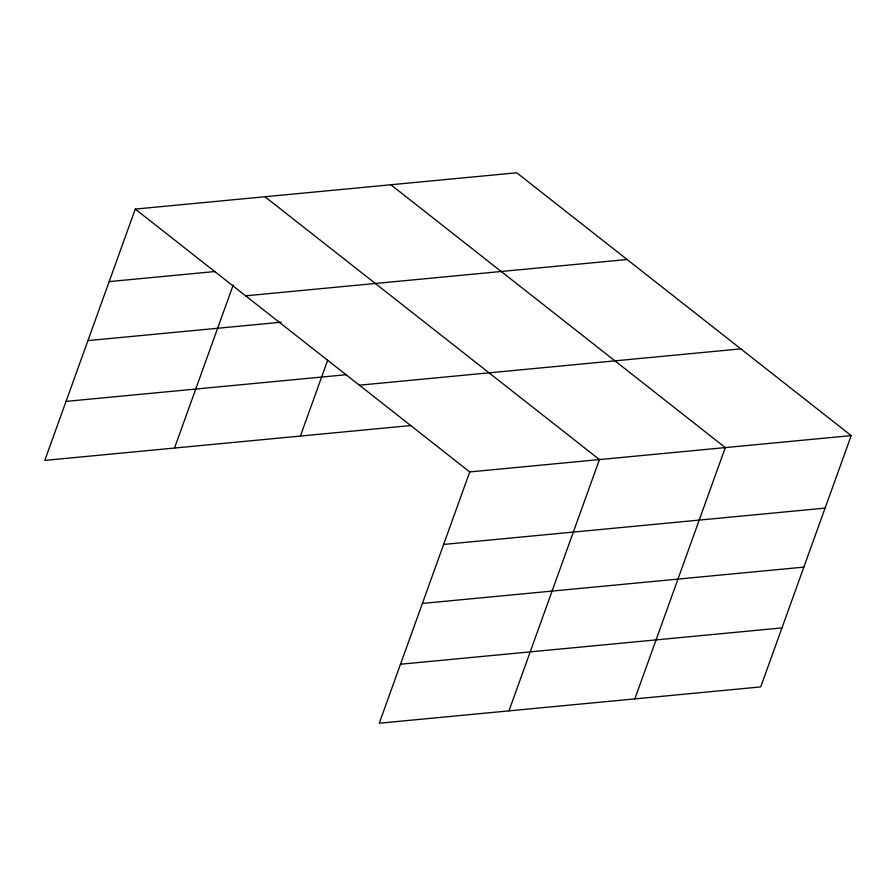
<?xml version="1.0" encoding="UTF-8"?>
<svg xmlns="http://www.w3.org/2000/svg" width="896" height="896" viewBox="0 0 896 896"><rect width="100%" height="100%" fill="white"/><g stroke="black" fill="none" stroke-linecap="round" stroke-linejoin="round"><path stroke-width="1.34" d="M851.2 435.602L469.739 471.923L379.266 723.218L760.726 686.907L851.2 435.602L516.734 172.782L135.274 209.093L44.8 460.398L411.051 425.522M174.496 448.045L233.206 284.984M300.384 436.061L327.678 360.248M508.962 710.875L599.435 459.581L264.97 196.75M634.838 698.891L725.312 447.586L390.858 184.766M109.166 281.602L215.41 271.488M245.65 295.826L627.11 259.515M87.931 340.603L281.254 322.202M66.046 401.397L346.528 374.685M359.363 385.19L740.824 348.869M443.632 544.432L825.093 508.11M422.386 603.434L803.858 567.112M400.501 664.227L781.973 627.906M135.274 209.093L469.739 471.923"/></g></svg>
